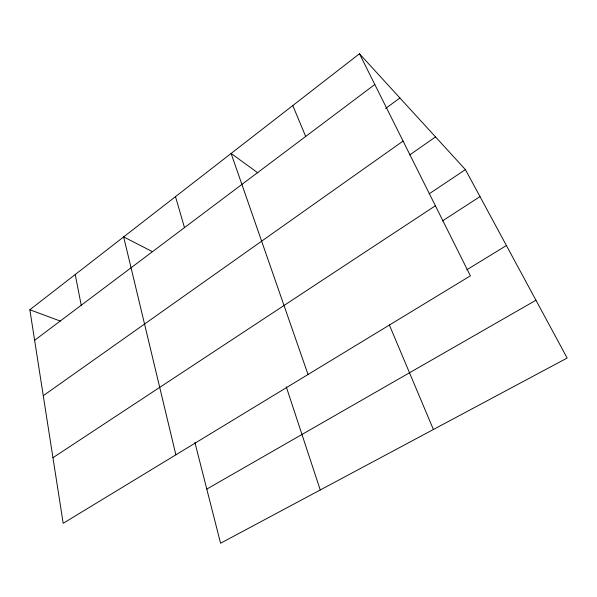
<?xml version="1.0" encoding="UTF-8"?>
<svg xmlns="http://www.w3.org/2000/svg" width="597" height="597" viewBox="0 0 597 597"><rect width="100%" height="100%" fill="white"/><g stroke="black" fill="none" stroke-linecap="round" stroke-linejoin="round"><path stroke-width="0.9" d="M359.469 53.767L470.391 275.829L63.185 523.3L29.85 309.753L359.469 53.767L465.429 169.608L567.15 358.028L220.577 543.233L194.913 442.474M34.619 340.297L374.812 84.483M385.617 108.46L399.908 97.975M43.268 395.707L403.079 141.071M409.766 154.892L435.534 136.922M429.258 193.756L465.429 169.608M52.946 457.712L435.392 205.764M442.459 220.92L480.003 196.6M466.794 269.792L506.42 245.531M206.786 489.092L535.949 300.231M29.85 309.753L60.327 321.082M152.504 251.71L123.661 236.905L175.876 454.817M257.874 172.876L231.106 153.451L308.03 374.498M389.289 324.79L433.392 429.504M292.791 105.55L305.694 136.459M286.232 386.722L320.253 489.965M175.503 196.644L184.48 227.606M75.222 274.523L81.222 305.254"/></g></svg>
